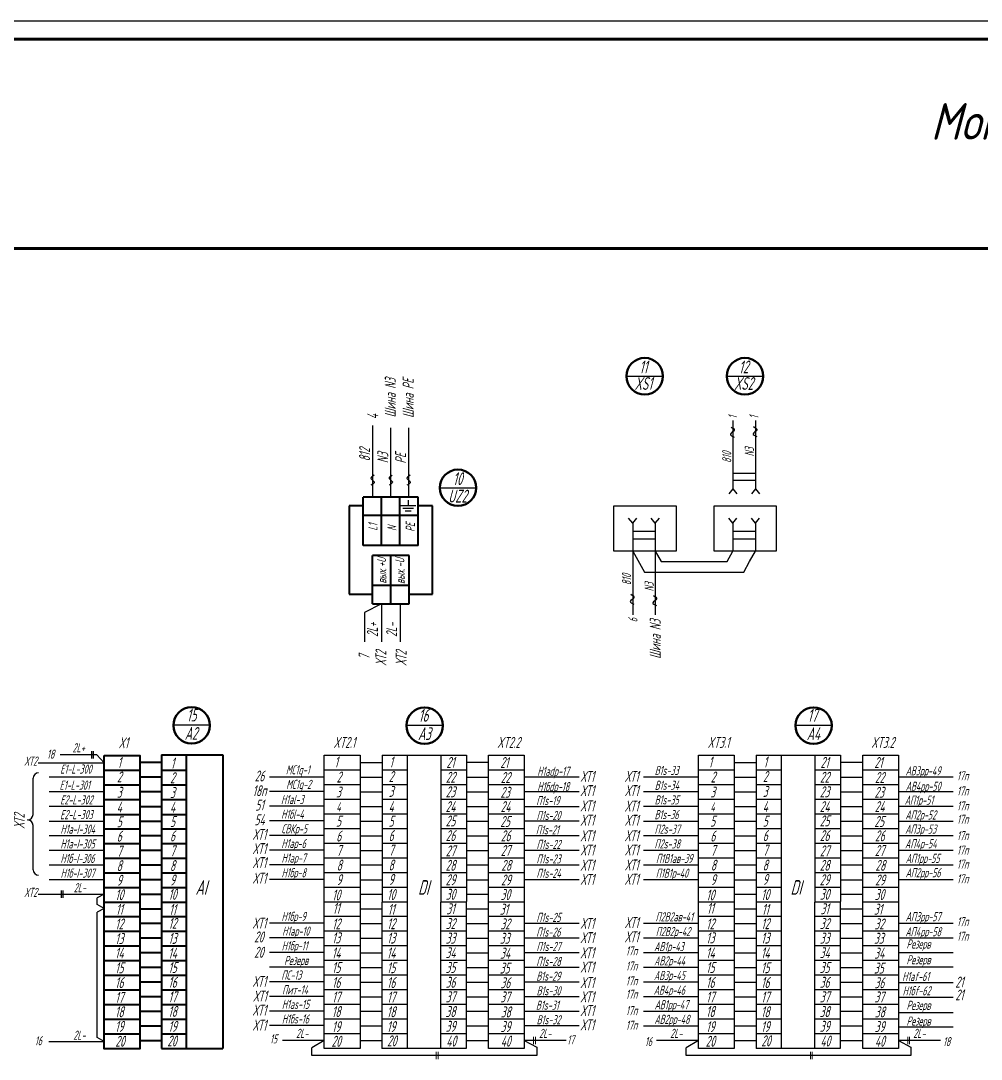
# Model space of a CAD drawing. Header units: millimetres. Extents: x -338 to 6826, y -8218 to 3153.
# Drawn here: x 2449.9 to 2712.6, y -4591.5 to -4307.4 of the extents above; entities that cross this region are included whole.
import ezdxf
from ezdxf.enums import TextEntityAlignment as Align

# ---------------------------------------------------------------- set-up
doc = ezdxf.new("R2010")
doc.units = ezdxf.units.MM
doc.layers.get('Defpoints').update_dxf_attribs({"color": 251})
for name, color, linetype, lineweight in [('RAZMER', 5, 'Continuous', 20), ('Датчики', 31, 'Continuous', 50), ('Обводка', 6, 'Continuous', 25), ('Размерная', 4, 'Continuous', 25), ('Рамка тонкая', 5, 'Continuous', 25), ('Текст_КИП', 2, 'Continuous', 25), ('Толст.рамка', 7, 'Continuous', 60)]:
    doc.layers.add(name, color=color, linetype=linetype, lineweight=lineweight)
doc.layers.add('ТЕКСТ', color=2, linetype='Continuous')
doc.layers.add('Текст.', color=51, linetype='Continuous')
doc.styles.add('Simplex', font='simplex.shx', dxfattribs={"width": 0.7, "oblique": 15})

msp = doc.modelspace()

# ---------------------------------------------------------------- linework, layer by layer
at = {"color": 5, "lineweight": 60}
msp.add_line((2094.16, -4369.7), (3653.19, -4369.7), dxfattribs=at)
for p, q in [((2615.53, -4404.64), (2625.53, -4404.64)), ((2642.95, -4404.64), (2652.95, -4404.64)), ((2644.65, -4416.78), (2644.65, -4435.43)), ((2650.85, -4416.78), (2650.85, -4435.43)), ((2644.65, -4435.43), (2643.53, -4436.85)), ((2644.65, -4435.43), (2645.77, -4436.85)), ((2650.85, -4435.43), (2649.73, -4436.85)), ((2650.85, -4435.43), (2651.97, -4436.85)), ((2617.24, -4444.86), (2616.12, -4443.45)), ((2617.24, -4444.86), (2618.36, -4443.45)), ((2617.24, -4444.86), (2617.24, -4469.94)), ((2623.43, -4444.86), (2622.31, -4443.45)), ((2623.43, -4444.86), (2624.55, -4443.45)), ((2623.43, -4444.86), (2623.43, -4469.94)), ((2644.65, -4444.86), (2643.53, -4443.45)), ((2644.65, -4444.86), (2645.77, -4443.45)), ((2644.65, -4444.86), (2644.65, -4452.47)), ((2650.85, -4444.86), (2649.73, -4443.45)), ((2650.85, -4444.86), (2651.97, -4443.45)), ((2650.85, -4444.86), (2650.85, -4452.47)), ((2454.64, -4510.39), (2472.66, -4510.39)), ((2457.64, -4510.39), (2472.66, -4510.39)), ((2470.73, -4508.25), (2460.68, -4508.25)), ((2470.73, -4508.25), (2472.66, -4510.39)), ((2542.67, -4510.28), (2548.73, -4510.28)), ((2548.73, -4508.33), (2548.66, -4588.52)), ((2548.73, -4508.33), (2571.75, -4508.33)), ((2555.57, -4508.33), (2555.57, -4588.52)), ((2564.75, -4508.33), (2564.68, -4588.52)), ((2571.75, -4508.33), (2571.68, -4588.52)), ((2571.74, -4510.27), (2577.84, -4510.27)), ((2644.99, -4510.28), (2651.05, -4510.28)), ((2651.05, -4508.33), (2650.98, -4588.52)), ((2651.05, -4508.33), (2674.06, -4508.33)), ((2657.89, -4508.33), (2657.89, -4588.52)), ((2667.06, -4508.33), (2667, -4588.52)), ((2674.06, -4508.33), (2674, -4588.52)), ((2674.06, -4510.27), (2680.16, -4510.27)), ((2532.91, -4512.31), (2542.67, -4512.31)), ((2548.73, -4512.31), (2555.57, -4512.31)), ((2564.74, -4512.31), (2571.74, -4512.31)), ((2577.84, -4512.31), (2587.6, -4512.31)), ((2635.23, -4512.31), (2644.99, -4512.31)), ((2651.05, -4512.31), (2657.88, -4512.31)), ((2667.06, -4512.31), (2674.06, -4512.31)), ((2680.16, -4512.31), (2689.92, -4512.31)), ((2457.64, -4514.24), (2472.66, -4514.24)), ((2517.9, -4514.24), (2532.91, -4514.24)), ((2532.91, -4516.33), (2542.67, -4516.33)), ((2542.67, -4514.29), (2548.73, -4514.29)), ((2548.73, -4516.33), (2555.57, -4516.33)), ((2564.74, -4516.33), (2571.74, -4516.33)), ((2571.74, -4514.29), (2577.84, -4514.29)), ((2577.84, -4516.33), (2587.6, -4516.33)), ((2587.6, -4514.24), (2602.61, -4514.24)), ((2620.22, -4514.24), (2635.23, -4514.24)), ((2635.23, -4516.33), (2644.99, -4516.33)), ((2644.99, -4514.29), (2651.04, -4514.29)), ((2651.05, -4516.33), (2657.88, -4516.33)), ((2667.06, -4516.33), (2674.06, -4516.33)), ((2674.06, -4514.29), (2680.16, -4514.29)), ((2680.16, -4516.33), (2689.92, -4516.33)), ((2689.92, -4514.24), (2704.93, -4514.24)), ((2457.64, -4518.25), (2472.66, -4518.25)), ((2517.9, -4518.15), (2532.91, -4518.15)), ((2542.67, -4518.3), (2548.72, -4518.3)), ((2571.74, -4518.3), (2577.84, -4518.3)), ((2587.6, -4518.28), (2602.61, -4518.28)), ((2620.22, -4518.25), (2635.23, -4518.25)), ((2644.99, -4518.3), (2651.04, -4518.3)), ((2674.06, -4518.3), (2680.16, -4518.3)), ((2689.92, -4518.25), (2704.93, -4518.25)), ((2457.64, -4522.3), (2472.66, -4522.3)), ((2517.9, -4522.19), (2532.91, -4522.19)), ((2532.91, -4520.37), (2542.67, -4520.37)), ((2542.67, -4522.35), (2548.72, -4522.35)), ((2548.73, -4520.37), (2555.57, -4520.37)), ((2564.74, -4520.37), (2571.74, -4520.37)), ((2571.73, -4522.34), (2577.84, -4522.34)), ((2577.84, -4520.37), (2587.6, -4520.37)), ((2587.6, -4522.31), (2602.61, -4522.31)), ((2620.22, -4522.3), (2635.23, -4522.3)), ((2635.23, -4520.37), (2644.99, -4520.37)), ((2644.99, -4522.35), (2651.04, -4522.35)), ((2651.05, -4520.37), (2657.88, -4520.37)), ((2667.05, -4520.37), (2674.05, -4520.37)), ((2674.05, -4522.34), (2680.16, -4522.34)), ((2680.16, -4520.37), (2689.92, -4520.37)), ((2689.92, -4522.3), (2704.93, -4522.3)), ((2532.91, -4524.39), (2542.67, -4524.39)), ((2548.73, -4524.39), (2555.57, -4524.39)), ((2564.73, -4524.39), (2571.73, -4524.39)), ((2577.84, -4524.39), (2587.6, -4524.39)), ((2635.23, -4524.39), (2644.99, -4524.39)), ((2651.05, -4524.39), (2657.88, -4524.39)), ((2667.05, -4524.39), (2674.05, -4524.39)), ((2680.16, -4524.39), (2689.92, -4524.39)), ((2457.64, -4526.32), (2472.66, -4526.32)), ((2517.9, -4526.22), (2532.91, -4526.22)), ((2542.67, -4526.37), (2548.72, -4526.37)), ((2571.73, -4526.37), (2577.84, -4526.37)), ((2587.6, -4526.29), (2602.61, -4526.29)), ((2620.22, -4526.32), (2635.23, -4526.32)), ((2644.99, -4526.37), (2651.03, -4526.37)), ((2674.05, -4526.37), (2680.16, -4526.37)), ((2689.92, -4526.32), (2704.93, -4526.32)), ((2457.64, -4530.3), (2472.66, -4530.3)), ((2517.9, -4530.19), (2532.91, -4530.19)), ((2532.91, -4528.37), (2542.67, -4528.37)), ((2542.67, -4530.35), (2548.71, -4530.35)), ((2548.73, -4528.37), (2555.57, -4528.37)), ((2564.73, -4528.37), (2571.73, -4528.37)), ((2571.73, -4530.34), (2577.84, -4530.34)), ((2577.84, -4528.37), (2587.6, -4528.37)), ((2587.6, -4530.31), (2602.61, -4530.31)), ((2620.22, -4530.3), (2635.23, -4530.3)), ((2635.23, -4528.37), (2644.99, -4528.37)), ((2644.99, -4530.35), (2651.03, -4530.35)), ((2651.05, -4528.37), (2657.88, -4528.37)), ((2667.05, -4528.37), (2674.05, -4528.37)), ((2674.05, -4530.34), (2680.16, -4530.34)), ((2680.16, -4528.37), (2689.92, -4528.37)), ((2689.92, -4530.3), (2704.93, -4530.3)), ((2532.91, -4532.4), (2542.67, -4532.4)), ((2548.73, -4532.4), (2555.57, -4532.4)), ((2564.73, -4532.4), (2571.73, -4532.4)), ((2577.84, -4532.4), (2587.6, -4532.4)), ((2635.23, -4532.4), (2644.99, -4532.4)), ((2651.05, -4532.4), (2657.88, -4532.4)), ((2667.05, -4532.4), (2674.05, -4532.4)), ((2680.16, -4532.4), (2689.92, -4532.4)), ((2457.64, -4534.32), (2472.66, -4534.32)), ((2517.9, -4534.22), (2532.91, -4534.22)), ((2532.91, -4536.38), (2542.67, -4536.38)), ((2542.67, -4534.37), (2548.71, -4534.37)), ((2548.73, -4536.38), (2555.57, -4536.38)), ((2564.72, -4536.38), (2571.72, -4536.38)), ((2571.72, -4534.37), (2577.84, -4534.37)), ((2577.84, -4536.38), (2587.6, -4536.38)), ((2587.6, -4534.29), (2602.61, -4534.29)), ((2620.22, -4534.32), (2635.23, -4534.32)), ((2635.23, -4536.38), (2644.99, -4536.38)), ((2644.99, -4534.37), (2651.03, -4534.37)), ((2651.05, -4536.38), (2657.88, -4536.38)), ((2667.04, -4536.38), (2674.04, -4536.38)), ((2674.04, -4534.37), (2680.16, -4534.37)), ((2680.16, -4536.38), (2689.92, -4536.38)), ((2689.92, -4534.33), (2704.93, -4534.33)), ((2457.64, -4538.3), (2472.66, -4538.3)), ((2517.9, -4538.2), (2532.91, -4538.2)), ((2542.67, -4538.35), (2548.71, -4538.35)), ((2571.72, -4538.35), (2577.84, -4538.35)), ((2587.6, -4538.32), (2602.61, -4538.32)), ((2620.22, -4538.3), (2635.23, -4538.3)), ((2644.99, -4538.35), (2651.02, -4538.35)), ((2674.04, -4538.35), (2680.16, -4538.35)), ((2689.92, -4538.3), (2704.93, -4538.3)), ((2517.9, -4542.22), (2532.91, -4542.22)), ((2532.91, -4540.4), (2542.67, -4540.4)), ((2548.73, -4540.4), (2555.57, -4540.4)), ((2564.72, -4540.4), (2571.72, -4540.4)), ((2577.84, -4540.4), (2587.6, -4540.4)), ((2635.23, -4540.4), (2644.99, -4540.4)), ((2651.05, -4540.4), (2657.88, -4540.4)), ((2667.04, -4540.4), (2674.04, -4540.4)), ((2680.16, -4540.4), (2689.92, -4540.4)), ((2457.64, -4542.33), (2472.66, -4542.33)), ((2532.91, -4544.38), (2542.67, -4544.38)), ((2542.67, -4542.38), (2548.7, -4542.38)), ((2548.73, -4544.38), (2555.57, -4544.38)), ((2564.72, -4544.38), (2571.72, -4544.38)), ((2571.72, -4542.37), (2577.84, -4542.38)), ((2577.84, -4544.38), (2587.6, -4544.38)), ((2587.6, -4542.3), (2602.61, -4542.3)), ((2620.22, -4542.33), (2635.23, -4542.33)), ((2635.23, -4544.38), (2644.99, -4544.38)), ((2644.99, -4542.38), (2651.02, -4542.38)), ((2651.05, -4544.38), (2657.88, -4544.38)), ((2667.04, -4544.38), (2674.04, -4544.38)), ((2674.04, -4542.37), (2680.16, -4542.38)), ((2680.16, -4544.38), (2689.92, -4544.38)), ((2689.92, -4542.33), (2704.93, -4542.33)), ((2454.64, -4546.31), (2472.66, -4546.31)), ((2472.66, -4546.31), (2470.75, -4547.34)), ((2470.75, -4549.2), (2470.75, -4547.34)), ((2542.67, -4546.36), (2548.7, -4546.36)), ((2571.71, -4546.35), (2577.84, -4546.35)), ((2644.99, -4546.36), (2651.02, -4546.36)), ((2674.03, -4546.35), (2680.16, -4546.35)), ((2472.66, -4550.23), (2470.75, -4549.2)), ((2472.66, -4550.23), (2470.75, -4551.26)), ((2532.91, -4548.4), (2542.67, -4548.4)), ((2542.67, -4550.38), (2548.7, -4550.38)), ((2548.73, -4548.4), (2555.57, -4548.4)), ((2564.71, -4548.4), (2571.71, -4548.4)), ((2571.71, -4550.38), (2577.84, -4550.38)), ((2577.84, -4548.4), (2587.6, -4548.4)), ((2635.23, -4548.4), (2644.99, -4548.4)), ((2644.99, -4550.38), (2651.01, -4550.38)), ((2651.05, -4548.4), (2657.88, -4548.4)), ((2667.03, -4548.4), (2674.03, -4548.4)), ((2674.03, -4550.38), (2680.16, -4550.38)), ((2680.16, -4548.4), (2689.92, -4548.4)), ((2470.75, -4585.58), (2470.75, -4551.26)), ((2532.91, -4552.35), (2542.67, -4552.35)), ((2548.69, -4552.35), (2555.57, -4552.35)), ((2564.71, -4552.35), (2571.71, -4552.35)), ((2577.84, -4552.35), (2587.6, -4552.35)), ((2635.23, -4552.35), (2644.99, -4552.35)), ((2651.01, -4552.35), (2657.88, -4552.35)), ((2667.03, -4552.35), (2674.03, -4552.35)), ((2680.16, -4552.35), (2689.92, -4552.35)), ((2517.9, -4554.17), (2532.91, -4554.17)), ((2532.91, -4556.38), (2542.67, -4556.38)), ((2542.67, -4554.33), (2548.69, -4554.33)), ((2548.69, -4556.37), (2555.57, -4556.38)), ((2564.71, -4556.38), (2571.71, -4556.38)), ((2571.71, -4554.33), (2577.84, -4554.33)), ((2577.84, -4556.38), (2587.6, -4556.38)), ((2587.6, -4554.29), (2602.61, -4554.29)), ((2620.22, -4554.28), (2635.23, -4554.28)), ((2635.23, -4556.38), (2644.99, -4556.38)), ((2644.99, -4554.33), (2651.01, -4554.33)), ((2651.01, -4556.37), (2657.88, -4556.38)), ((2667.03, -4556.38), (2674.03, -4556.38)), ((2674.03, -4554.33), (2680.16, -4554.33)), ((2680.16, -4556.38), (2689.92, -4556.38)), ((2689.92, -4554.23), (2704.93, -4554.23)), ((2517.9, -4558.2), (2532.91, -4558.2)), ((2542.67, -4558.35), (2548.69, -4558.35)), ((2571.71, -4558.35), (2577.84, -4558.35)), ((2587.6, -4558.28), (2602.61, -4558.28)), ((2620.22, -4558.3), (2635.23, -4558.3)), ((2644.99, -4558.35), (2651.01, -4558.35)), ((2674.02, -4558.35), (2680.16, -4558.35)), ((2689.92, -4558.26), (2704.93, -4558.26)), ((2532.91, -4560.37), (2542.67, -4560.37)), ((2548.69, -4560.36), (2555.57, -4560.37)), ((2564.7, -4560.37), (2571.7, -4560.37)), ((2577.84, -4560.37), (2587.6, -4560.37)), ((2635.23, -4560.37), (2644.99, -4560.37)), ((2651.01, -4560.36), (2657.88, -4560.37)), ((2667.02, -4560.37), (2674.02, -4560.37)), ((2680.16, -4560.37), (2689.92, -4560.37)), ((2517.9, -4562.19), (2532.91, -4562.19)), ((2532.91, -4564.39), (2542.67, -4564.39)), ((2542.67, -4562.34), (2548.69, -4562.34)), ((2548.68, -4564.39), (2555.57, -4564.39)), ((2564.7, -4564.39), (2571.7, -4564.39)), ((2571.7, -4562.34), (2577.84, -4562.34)), ((2577.84, -4564.39), (2587.6, -4564.39)), ((2587.6, -4562.31), (2602.61, -4562.31)), ((2620.22, -4562.29), (2635.23, -4562.29)), ((2635.23, -4564.39), (2644.99, -4564.39)), ((2644.99, -4562.34), (2651, -4562.34)), ((2651, -4564.39), (2657.88, -4564.39)), ((2667.02, -4564.39), (2674.02, -4564.39)), ((2674.02, -4562.34), (2680.16, -4562.34)), ((2680.16, -4564.39), (2689.92, -4564.39)), ((2689.92, -4562.28), (2704.93, -4562.28)), ((2517.9, -4566.21), (2532.91, -4566.21)), ((2542.67, -4566.37), (2548.68, -4566.37)), ((2571.7, -4566.36), (2577.84, -4566.36)), ((2587.6, -4566.31), (2602.61, -4566.31)), ((2620.22, -4566.32), (2635.23, -4566.32)), ((2644.99, -4566.37), (2651, -4566.37)), ((2674.02, -4566.36), (2680.16, -4566.36)), ((2689.92, -4566.23), (2704.93, -4566.23)), ((2517.9, -4570.21), (2532.91, -4570.21)), ((2532.91, -4568.39), (2542.67, -4568.39)), ((2542.67, -4570.37), (2548.68, -4570.37)), ((2548.68, -4568.39), (2555.57, -4568.39)), ((2564.7, -4568.39), (2571.7, -4568.39)), ((2571.7, -4570.36), (2577.84, -4570.36)), ((2577.84, -4568.39), (2587.6, -4568.39)), ((2587.6, -4570.33), (2602.61, -4570.33)), ((2620.22, -4570.32), (2635.23, -4570.32)), ((2635.23, -4568.39), (2644.99, -4568.39)), ((2644.99, -4570.37), (2651, -4570.37)), ((2651, -4568.39), (2657.88, -4568.39)), ((2667.02, -4568.39), (2674.02, -4568.39)), ((2674.01, -4570.36), (2680.16, -4570.36)), ((2680.16, -4568.39), (2689.92, -4568.39)), ((2689.92, -4570.52), (2704.93, -4570.52)), ((2532.91, -4572.42), (2542.67, -4572.42)), ((2548.68, -4572.41), (2555.57, -4572.42)), ((2564.69, -4572.42), (2571.69, -4572.42)), ((2577.84, -4572.42), (2587.6, -4572.42)), ((2635.23, -4572.42), (2644.99, -4572.42)), ((2651, -4572.41), (2657.88, -4572.42)), ((2667.01, -4572.42), (2674.01, -4572.42)), ((2680.16, -4572.42), (2689.92, -4572.42)), ((2517.9, -4574.24), (2532.91, -4574.24)), ((2542.67, -4574.4), (2548.68, -4574.4)), ((2571.69, -4574.39), (2577.84, -4574.39)), ((2587.6, -4574.31), (2602.61, -4574.31)), ((2620.22, -4574.34), (2635.23, -4574.34)), ((2644.99, -4574.4), (2651, -4574.4)), ((2674.01, -4574.39), (2680.16, -4574.39)), ((2689.92, -4574.47), (2704.93, -4574.47)), ((2517.9, -4578.21), (2532.91, -4578.21)), ((2532.91, -4576.39), (2542.67, -4576.39)), ((2542.67, -4578.37), (2548.67, -4578.37)), ((2548.67, -4576.38), (2555.57, -4576.39)), ((2564.69, -4576.39), (2571.69, -4576.39)), ((2571.69, -4578.36), (2577.84, -4578.36)), ((2577.84, -4576.39), (2587.6, -4576.39)), ((2587.6, -4578.31), (2602.61, -4578.31)), ((2620.22, -4578.32), (2635.23, -4578.32)), ((2635.23, -4576.39), (2644.99, -4576.39)), ((2644.99, -4578.37), (2650.99, -4578.37)), ((2650.99, -4576.38), (2657.88, -4576.39)), ((2667.01, -4576.39), (2674.01, -4576.39)), ((2674.01, -4578.36), (2680.16, -4578.36)), ((2680.16, -4576.39), (2689.92, -4576.39)), ((2689.92, -4578.68), (2704.93, -4578.68)), ((2532.91, -4580.39), (2542.67, -4580.39)), ((2548.67, -4580.39), (2555.57, -4580.39)), ((2564.69, -4580.39), (2571.69, -4580.39)), ((2577.84, -4580.39), (2587.6, -4580.39)), ((2635.23, -4580.39), (2644.99, -4580.39)), ((2650.99, -4580.39), (2657.88, -4580.39)), ((2667.01, -4580.39), (2674.01, -4580.39)), ((2680.16, -4580.39), (2689.92, -4580.39)), ((2517.9, -4582.21), (2532.91, -4582.21)), ((2532.91, -4584.42), (2542.67, -4584.42)), ((2542.67, -4582.37), (2548.67, -4582.37)), ((2548.67, -4584.41), (2555.57, -4584.42)), ((2564.68, -4584.42), (2571.68, -4584.42)), ((2571.69, -4582.36), (2577.84, -4582.36)), ((2577.84, -4584.42), (2587.6, -4584.42)), ((2587.6, -4582.29), (2602.61, -4582.29)), ((2620.22, -4582.32), (2635.23, -4582.32)), ((2635.23, -4584.42), (2644.99, -4584.42)), ((2644.99, -4582.37), (2650.99, -4582.37)), ((2650.99, -4584.41), (2657.88, -4584.42)), ((2667, -4584.42), (2674, -4584.42)), ((2674, -4582.36), (2680.16, -4582.36)), ((2680.16, -4584.42), (2689.92, -4584.42)), ((2689.92, -4582.63), (2704.93, -4582.63)), ((2457.52, -4586.61), (2472.66, -4586.61)), ((2472.66, -4586.61), (2470.75, -4585.58)), ((2532.91, -4586.38), (2521.44, -4586.38)), ((2532.91, -4586.38), (2529.53, -4588.35)), ((2542.67, -4586.39), (2548.67, -4586.4)), ((2571.68, -4586.39), (2577.84, -4586.39)), ((2599.07, -4586.38), (2587.6, -4586.38)), ((2587.6, -4586.38), (2590.99, -4588.17)), ((2635.23, -4586.38), (2623.76, -4586.38)), ((2635.23, -4586.38), (2631.85, -4588.35)), ((2644.99, -4586.39), (2650.99, -4586.4)), ((2674, -4586.39), (2680.16, -4586.39)), ((2701.39, -4586.38), (2689.92, -4586.38)), ((2689.92, -4586.38), (2693.31, -4588.17)), ((2529.53, -4590.49), (2529.53, -4588.35)), ((2590.99, -4590.49), (2529.53, -4590.49)), ((2571.68, -4588.52), (2548.66, -4588.52)), ((2590.99, -4588.17), (2590.99, -4590.49)), ((2631.85, -4590.49), (2631.85, -4588.35)), ((2693.31, -4590.49), (2631.85, -4590.49)), ((2674, -4588.52), (2650.98, -4588.52)), ((2693.31, -4588.17), (2693.31, -4590.49))]:
    msp.add_line(p, q)
at = {"color": 7}
for p, q in [((2546.06, -4418.1), (2546.06, -4437.72)), ((2551.04, -4418.75), (2551.04, -4437.72)), ((2555.93, -4418.79), (2555.93, -4437.72)), ((2564.47, -4435.17), (2574.41, -4435.17)), ((2548.53, -4466.88), (2543.87, -4469.24)), ((2548.53, -4466.88), (2548.53, -4477.3)), ((2553.62, -4466.88), (2553.62, -4477.3)), ((2543.87, -4469.24), (2543.87, -4477.27))]:
    msp.add_line(p, q, dxfattribs=at)
at = {"lineweight": 30}
for p, q in [((2644.65, -4431.18), (2650.85, -4431.18)), ((2650.85, -4433.18), (2644.65, -4433.18)), ((2623.43, -4447.11), (2617.24, -4447.11)), ((2650.85, -4447.11), (2644.65, -4447.11)), ((2617.24, -4449.11), (2623.43, -4449.11)), ((2644.65, -4449.11), (2650.85, -4449.11))]:
    msp.add_line(p, q, dxfattribs=at)
at = {"lineweight": 40}
for p, q in [((2543.54, -4450.94), (2543.54, -4437.72)), ((2558.54, -4437.72), (2543.54, -4437.72)), ((2548.54, -4450.94), (2548.54, -4437.72)), ((2553.54, -4450.94), (2553.54, -4437.72)), ((2558.54, -4450.94), (2558.54, -4437.72)), ((2539.67, -4440.15), (2539.67, -4464.23)), ((2543.54, -4440.15), (2539.67, -4440.15)), ((2558.54, -4442.72), (2543.54, -4442.72)), ((2562.5, -4440.15), (2558.54, -4440.15)), ((2562.5, -4464.24), (2562.5, -4440.15)), ((2558.54, -4450.94), (2543.54, -4450.94)), ((2556.09, -4453.66), (2546.08, -4453.66)), ((2546.08, -4466.88), (2546.09, -4453.66)), ((2551.08, -4466.88), (2551.09, -4453.66)), ((2556.08, -4466.88), (2556.09, -4453.66)), ((2556.08, -4461.88), (2546.08, -4461.88)), ((2539.67, -4464.23), (2546.08, -4464.23)), ((2556.08, -4464.24), (2562.5, -4464.24)), ((2546.08, -4466.88), (2556.08, -4466.88)), ((2482.42, -4510.25), (2488.39, -4510.25)), ((2488.39, -4508.26), (2488.39, -4588.52)), ((2488.39, -4508.26), (2505.19, -4508.26)), ((2495.26, -4588.52), (2495.26, -4508.26)), ((2505.19, -4508.26), (2505.19, -4588.52)), ((2472.66, -4512.42), (2482.42, -4512.42)), ((2488.39, -4512.42), (2495.26, -4512.42)), ((2472.66, -4516.43), (2482.42, -4516.43)), ((2482.42, -4514.26), (2488.39, -4514.26)), ((2488.39, -4516.43), (2495.26, -4516.43)), ((2482.42, -4518.27), (2488.39, -4518.27)), ((2472.66, -4520.47), (2482.42, -4520.47)), ((2482.42, -4522.32), (2488.39, -4522.32)), ((2488.39, -4520.47), (2495.26, -4520.47)), ((2472.66, -4524.5), (2482.42, -4524.5)), ((2488.39, -4524.5), (2495.26, -4524.5)), ((2482.42, -4526.34), (2488.39, -4526.34)), ((2472.66, -4528.48), (2482.42, -4528.48)), ((2482.42, -4530.32), (2488.39, -4530.32)), ((2488.39, -4528.48), (2495.26, -4528.48)), ((2472.66, -4532.5), (2482.42, -4532.5)), ((2488.39, -4532.5), (2495.26, -4532.5)), ((2472.66, -4536.48), (2482.42, -4536.48)), ((2482.42, -4534.34), (2488.39, -4534.34)), ((2488.39, -4536.48), (2495.26, -4536.48)), ((2482.42, -4538.32), (2488.39, -4538.32)), ((2472.66, -4540.51), (2482.42, -4540.51)), ((2488.39, -4540.51), (2495.26, -4540.51)), ((2472.66, -4544.48), (2482.42, -4544.48)), ((2482.42, -4542.35), (2488.39, -4542.35)), ((2488.39, -4544.48), (2495.26, -4544.48)), ((2482.42, -4546.33), (2488.39, -4546.33)), ((2472.66, -4548.51), (2482.42, -4548.51)), ((2482.42, -4550.35), (2488.39, -4550.35)), ((2488.39, -4548.51), (2495.26, -4548.51)), ((2472.66, -4552.46), (2482.42, -4552.46)), ((2488.39, -4552.46), (2495.26, -4552.46)), ((2482.42, -4554.3), (2488.39, -4554.3)), ((2472.66, -4556.48), (2482.42, -4556.48)), ((2482.42, -4558.32), (2488.39, -4558.32)), ((2488.39, -4556.48), (2495.26, -4556.48)), ((2472.66, -4560.47), (2482.41, -4560.47)), ((2488.39, -4560.47), (2495.26, -4560.47)), ((2472.66, -4564.5), (2482.41, -4564.5)), ((2482.41, -4562.31), (2488.39, -4562.31)), ((2488.39, -4564.5), (2495.26, -4564.5)), ((2482.41, -4566.34), (2488.39, -4566.34)), ((2472.66, -4568.5), (2482.41, -4568.5)), ((2482.41, -4570.34), (2488.39, -4570.34)), ((2488.39, -4568.5), (2495.26, -4568.5)), ((2472.66, -4572.52), (2482.41, -4572.52)), ((2488.39, -4572.52), (2495.26, -4572.52)), ((2482.41, -4574.36), (2488.39, -4574.36)), ((2472.66, -4576.49), (2482.41, -4576.49)), ((2482.41, -4578.34), (2488.39, -4578.34)), ((2488.39, -4576.49), (2495.26, -4576.49)), ((2472.66, -4580.5), (2482.41, -4580.5)), ((2488.39, -4580.5), (2495.26, -4580.5)), ((2472.66, -4584.52), (2482.41, -4584.52)), ((2482.41, -4582.34), (2488.39, -4582.34)), ((2488.39, -4584.52), (2495.26, -4584.52)), ((2482.41, -4586.36), (2488.39, -4586.36)), ((2488.39, -4588.52), (2505.19, -4588.52))]:
    msp.add_line(p, q, dxfattribs=at)
at = {"linetype": 'ByBlock'}
for p, q in [((2555.82, -4438.53), (2555.82, -4440)), ((2553.74, -4440.05), (2557.95, -4440.05)), ((2554.37, -4440.75), (2557.34, -4440.75)), ((2555.06, -4441.51), (2556.69, -4441.51))]:
    msp.add_line(p, q, dxfattribs=at)
at = {"lineweight": 30, "ltscale": 0.5}
for p, q in [((2612.12, -4452.47), (2612.12, -4440.15)), ((2612.12, -4440.15), (2629.1, -4440.15)), ((2629.1, -4440.15), (2629.1, -4452.47)), ((2639.54, -4452.47), (2639.54, -4440.15)), ((2639.54, -4440.15), (2656.51, -4440.15)), ((2656.51, -4440.15), (2656.51, -4452.47)), ((2629.1, -4452.47), (2612.12, -4452.47)), ((2656.51, -4452.47), (2639.54, -4452.47))]:
    msp.add_line(p, q, dxfattribs=at)
at = {"color": 107}
for p, q in [((2617.24, -4452.47), (2620.48, -4458.23)), ((2623.43, -4452.47), (2625.05, -4455.35)), ((2643.04, -4455.35), (2644.65, -4452.47)), ((2649.23, -4455.35), (2650.85, -4452.47)), ((2625.05, -4455.35), (2643.04, -4455.35)), ((2647.61, -4458.23), (2649.23, -4455.35)), ((2620.48, -4458.23), (2647.61, -4458.23))]:
    msp.add_line(p, q, dxfattribs=at)
at = {"color": 7, "linetype": 'ByBlock'}
for p, q in [((2491.64, -4500.03), (2501.53, -4500.03)), ((2555.35, -4500.1), (2565.25, -4500.1)), ((2661.74, -4500.1), (2671.63, -4500.1))]:
    msp.add_line(p, q, dxfattribs=at)
at = {"lineweight": 40}
msp.add_lwpolyline([(2472.66, -4508.44), (2482.42, -4508.44), (2482.41, -4588.62), (2472.66, -4588.62)], close=True, dxfattribs=at)
for points in [[(2532.91, -4508.33), (2542.67, -4508.33), (2542.67, -4588.52), (2532.91, -4588.52)], [(2577.84, -4508.33), (2587.6, -4508.33), (2587.6, -4588.52), (2577.84, -4588.52)], [(2635.23, -4508.33), (2644.99, -4508.33), (2644.99, -4588.52), (2635.23, -4588.52)], [(2680.16, -4508.33), (2689.92, -4508.33), (2689.92, -4588.52), (2680.16, -4588.52)]]:
    msp.add_lwpolyline(points, close=True)
at = {"color": 30, "linetype": 'ByBlock', "lineweight": 30, "end_tangent": (0, -1)}
for points in [[(2644.14, -4418.56), (2645.01, -4419.43), (2643.96, -4420.51), (2645.01, -4421.3)], [(2650.33, -4418.45), (2651.2, -4419.32), (2650.16, -4420.4), (2651.2, -4421.18)], [(2546.52, -4431.74), (2545.65, -4432.61), (2546.56, -4433.55), (2545.65, -4434.48)], [(2551.5, -4431.74), (2550.63, -4432.61), (2551.53, -4433.55), (2550.63, -4434.48)], [(2556.39, -4431.74), (2555.52, -4432.61), (2556.43, -4433.55), (2555.52, -4434.48)], [(2616.72, -4464.31), (2617.59, -4465.18), (2616.55, -4466.26), (2617.59, -4467.05)], [(2622.92, -4464.67), (2623.79, -4465.54), (2622.74, -4466.62), (2623.79, -4467.41)]]:
    msp.add_spline(points, degree=3, dxfattribs=at)
at = {"layer": 'RAZMER', "ltscale": 0.9}
for p, q in [((2590.16, -4585.38), (2590.16, -4587.38)), ((2590.66, -4585.38), (2590.66, -4587.38)), ((2692.48, -4585.38), (2692.48, -4587.38)), ((2692.98, -4585.38), (2692.98, -4587.38)), ((2563.54, -4589.49), (2563.54, -4591.49)), ((2564.04, -4589.49), (2564.04, -4591.49)), ((2665.86, -4589.49), (2665.86, -4591.49)), ((2666.36, -4589.49), (2666.36, -4591.49))]:
    msp.add_line(p, q, dxfattribs=at)
at = {"layer": 'Датчики'}
for centre, radius in [((2620.53, -4404.64), 5), ((2647.95, -4404.64), 5), ((2569.45, -4435.17), 4.98), ((2496.61, -4500.17), 4.98), ((2560.33, -4500.24), 4.98), ((2666.71, -4500.24), 4.98)]:
    msp.add_circle(centre, radius, dxfattribs=at)
at = {"layer": 'Обводка', "color": 3}
for p, q in [((2453.26, -4524.52), (2453.26, -4514.62)), ((2453.26, -4539.65), (2453.26, -4527.45))]:
    msp.add_line(p, q, dxfattribs=at)
for centre, start, end in [((2454.76, -4514.62), 90, 180), ((2451.76, -4524.52), 270, 0), ((2451.76, -4527.52), 0, 90), ((2454.76, -4539.65), 180, 270)]:
    msp.add_arc(centre, 1.5, start, end, dxfattribs=at)
at = {"layer": 'Размерная', "ltscale": 0.9}
for p, q in [((2469.23, -4507.25), (2469.23, -4509.25)), ((2469.73, -4507.25), (2469.73, -4509.25)), ((2460.93, -4545.31), (2460.93, -4547.31)), ((2461.43, -4545.31), (2461.43, -4547.31))]:
    msp.add_line(p, q, dxfattribs=at)
at = {"layer": 'Рамка тонкая'}
msp.add_line((2036.94, -4307.42), (3718.94, -4307.42), dxfattribs=at)
at = {"layer": 'Толст.рамка'}
msp.add_line((2056.94, -4312.42), (3713.94, -4312.42), dxfattribs=at)

# ---------------------------------------------------------------- texts
at = {"layer": 'Defpoints', "style": 'Simplex', "oblique": 15, "width": 0.6}
for s, p in [('AI', (2499.22, -4544.5)), ('DI', (2560.02, -4544.5)), ('DI', (2661.89, -4544.5))]:
    msp.add_text(s, height=4, dxfattribs=at).set_placement(p, align=Align.MIDDLE)
at = {"layer": 'ТЕКСТ', "style": 'Simplex', "oblique": 15, "width": 0.6}
for s, height, p in [('11', 3.5, (2620.16, -4403.86)), ('12', 3.5, (2647.58, -4403.86)), ('XS1', 3.5, (2620.16, -4408.39)), ('XS2', 3.5, (2647.58, -4408.39)), ('10', 3.5, (2569.37, -4434.44)), ('UZ2', 3.5, (2569.35, -4439.2)), ('15', 3.5, (2496.62, -4499.08)), ('16', 3.5, (2560.02, -4499.15)), ('17', 3.5, (2666.4, -4499.15)), ('2L+', 2.5, (2465.71, -4507.54)), ('Е1-L-300', 2.5, (2464.96, -4513.37)), ('Н1аdp-17', 2.5, (2595.5, -4513.96)), ('В1s-33', 2.5, (2626.54, -4513.74)), ('АВ3рр-49', 2.5, (2696.65, -4513.84)), ('Е1-L-301', 2.5, (2464.64, -4517.76)), ('Н1бdp-18', 2.5, (2595.5, -4518.16)), ('В1s-34', 2.5, (2626.58, -4517.8)), ('АВ4рр-50', 2.5, (2696.68, -4518.06)), ('Е2-L-302', 2.5, (2465.1, -4521.8)), ('Н1аl-3', 2.5, (2524.14, -4521.69)), ('П1s-19', 2.5, (2594.04, -4521.98)), ('В1s-35', 2.5, (2626.54, -4521.8)), ('АП1р-51', 2.5, (2695.54, -4521.86)), ('Е2-L-303', 2.5, (2465.1, -4525.82)), ('Н1бl-4', 2.5, (2524.18, -4525.72)), ('П1s-20', 2.5, (2594.22, -4526.06)), ('В1s-36', 2.5, (2626.51, -4525.82)), ('АП2р-52', 2.5, (2696.01, -4525.91)), ('Н1а-I-304', 2.5, (2465.46, -4529.8)), ('СВКр-5', 2.5, (2524.68, -4529.7)), ('П1s-21', 2.5, (2593.9, -4529.99)), ('П2s-37', 2.5, (2626.69, -4529.8)), ('АП3р-53', 2.5, (2696.01, -4529.79)), ('Н1а-I-305', 2.5, (2465.42, -4533.83)), ('Н1ар-6', 2.5, (2524.5, -4533.72)), ('П1s-22', 2.5, (2594.22, -4533.97)), ('П2s-38', 2.5, (2626.69, -4533.83)), ('АП4р-54', 2.5, (2696.04, -4533.78)), ('Н1б-I-306', 2.5, (2465.39, -4537.81)), ('Н1ар-7', 2.5, (2524.53, -4537.7)), ('П1s-23', 2.5, (2594.22, -4537.94)), ('П1В1ав-39', 2.5, (2628.61, -4537.81)), ('АП1рр-55', 2.5, (2696.54, -4537.8)), ('Н1б-I-307', 2.5, (2465.42, -4541.83)), ('Н1бр-8', 2.5, (2524.53, -4541.73)), ('П1s-24', 2.5, (2594.25, -4541.88)), ('П1В1р-40', 2.5, (2627.97, -4541.85)), ('АП2рр-56', 2.5, (2696.65, -4541.72)), ('2L-', 2.5, (2466.04, -4545.81)), ('Н1бр-9', 2.5, (2524.5, -4553.67)), ('П1s-25', 2.5, (2594.22, -4553.93)), ('П2В2ав-41', 2.5, (2628.61, -4553.78)), ('АП3рр-57', 2.5, (2696.68, -4553.74)), ('Н1ар-10', 2.5, (2525.1, -4557.7)), ('П1s-26', 2.5, (2594.18, -4557.96)), ('П2В2р-42', 2.5, (2628.26, -4557.8)), ('АП4рр-58', 2.5, (2696.68, -4557.86)), ('20', 3, (2515, -4559.53)), ('Н1бр-11', 2.5, (2524.78, -4561.69)), ('20', 3, (2515, -4563.72)), ('П1s-27', 2.5, (2594.22, -4561.9)), ('АВ1р-43', 2.5, (2627.15, -4561.92)), ('П1s-28', 2.5, (2594.22, -4565.99)), ('АВ2р-44', 2.5, (2627.33, -4565.82)), ('ПС-13', 2.5, (2523.89, -4569.72)), ('В1s-29', 2.5, (2594.18, -4570.01)), ('АВ3р-45', 2.5, (2627.29, -4569.82)), ('21', 3, (2706.59, -4571.88)), ('ХТ1', 3, (2515.33, -4575.71)), ('Пит-14', 2.5, (2524.89, -4573.74)), ('В1s-30', 2.5, (2594.22, -4574.01)), ('АВ4р-46', 2.5, (2627.26, -4573.85)), ('21', 3, (2706.59, -4575.39)), ('Н1аs-15', 2.5, (2525.03, -4577.71)), ('В1s-31', 2.5, (2593.9, -4577.95)), ('АВ1рр-47', 2.5, (2627.83, -4577.82)), ('Н1бs-16', 2.5, (2525, -4581.72)), ('В1s-32', 2.5, (2594.22, -4581.94)), ('АВ2рр-48', 2.5, (2627.97, -4581.82)), ('2L-', 2.5, (2465.91, -4586.16))]:
    msp.add_text(s, height=height, dxfattribs=at).set_placement(p, align=Align.CENTER)
at = {"layer": 'ТЕКСТ', "color": 241, "style": 'Simplex', "oblique": 15, "width": 0.6}
for s, p in [('Шина N3', (2552.46, -4405.18)), ('Шина PE', (2557.36, -4405.35)), ('4', (2547.68, -4415.03)), ('Шина N3', (2624.92, -4471.22))]:
    msp.add_text(s, height=3, rotation=90, dxfattribs=at).set_placement(p, align=Align.RIGHT)
for s, height, p in [('1', 2.5, (2645.85, -4416.3)), ('1', 2.5, (2651.63, -4416.3)), ('6', 2.5, (2618.55, -4471.96)), ('ХТ2', 3, (2549.9, -4483.8)), ('ХТ2', 3, (2555.42, -4483.8)), ('7', 3, (2545.32, -4482.15))]:
    msp.add_text(s, height=height, rotation=90, dxfattribs=at).set_placement(p)
at = {"layer": 'ТЕКСТ', "style": 'Simplex', "oblique": 15, "width": 0.6}
for s, p in [('812', (2545.42, -4424.31)), ('N3', (2550.39, -4425.51)), ('PE', (2555.29, -4425.68))]:
    msp.add_text(s, height=3, rotation=90, dxfattribs=at).set_placement(p, align=Align.RIGHT)
at = {"layer": 'ТЕКСТ', "style": 'Simplex', "oblique": 15}
for s, height, width, p in [('810', 2.5, 0.6, (2644.21, -4428.37)), ('N3', 2.5, 0.6, (2650.4, -4426.59)), ('L1', 2.5, 0.6, (2547.43, -4446.91)), ('N', 2.5, 0.6, (2552.62, -4446.97)), ('РЕ', 2.5, 0.6, (2557.67, -4447.22)), ('+U', 2.5, 0.55, (2549.82, -4456.84)), ('-U', 2.5, 0.55, (2554.82, -4456.95)), ('вых.', 2.5, 0.55, (2549.89, -4461.38)), ('вых.', 2.5, 0.55, (2554.89, -4461.49)), ('810', 2.5, 0.6, (2616.79, -4461.84)), ('N3', 2.5, 0.6, (2622.99, -4463.52)), ('2L+', 3, 0.6, (2547.55, -4475.98)), ('2L-', 3, 0.6, (2552.81, -4475.98))]:
    msp.add_text(s, height=height, rotation=90, dxfattribs=dict(at, width=width)).set_placement(p)
at = {"layer": 'ТЕКСТ', "style": 'Simplex', "oblique": 15, "width": 0.6}
for s, p in [('А2', (2496.44, -4502.36)), ('А3', (2560.27, -4502.42)), ('А4', (2666.65, -4502.42))]:
    msp.add_text(s, height=3.5, dxfattribs=at).set_placement(p, align=Align.MIDDLE)
at = {"layer": 'ТЕКСТ', "color": 4, "style": 'Simplex', "oblique": 15, "width": 0.6}
for s, p in [('X1', (2477.95, -4504.92)), ('XT2.1', (2538.4, -4504.82)), ('XT2.2', (2583.33, -4504.82)), ('XT3.1', (2640.72, -4504.82)), ('XT3.2', (2685.64, -4504.82))]:
    msp.add_text(s, height=3, dxfattribs=at).set_placement(p, align=Align.MIDDLE)
at = {"layer": 'ТЕКСТ', "color": 6, "style": 'Simplex', "oblique": 15, "width": 0.6}
for s, p in [('18', (2458.05, -4509.28)), ('ХТ2', (2452.62, -4511.19)), ('ХТ2', (2452.62, -4547.1))]:
    msp.add_text(s, height=2.5, dxfattribs=at).set_placement(p, align=Align.CENTER)
at = {"layer": 'ТЕКСТ', "color": 2, "style": 'Simplex', "oblique": 15, "width": 0.6}
for s, height, p in [('1', 3, (2476.83, -4511.78)), ('1', 3, (2491.39, -4511.99)), ('1', 3, (2536.15, -4511.67)), ('1', 3, (2551.18, -4511.67)), ('21', 3, (2567.41, -4511.78)), ('21', 3, (2582.13, -4511.82)), ('1', 3, (2638.47, -4511.67)), ('1', 3, (2653.5, -4511.67)), ('21', 3, (2669.73, -4511.78)), ('21', 3, (2684.44, -4511.82)), ('2', 3, (2476.83, -4515.76)), ('2', 3, (2491.39, -4515.98)), ('2', 3, (2536.9, -4515.79)), ('2', 3, (2551.18, -4515.65)), ('22', 3, (2567.41, -4515.86)), ('22', 3, (2582.45, -4515.92)), ('2', 3, (2639.22, -4515.79)), ('2', 3, (2653.5, -4515.65)), ('22', 3, (2669.73, -4515.86)), ('22', 3, (2684.77, -4515.92)), ('3', 3, (2476.83, -4519.97)), ('3', 3, (2491.39, -4520.04)), ('3', 3, (2536.79, -4519.9)), ('3', 3, (2551.18, -4519.72)), ('23', 3, (2567.41, -4519.83)), ('23', 3, (2582.34, -4519.98)), ('3', 3, (2639.11, -4519.9)), ('3', 3, (2653.5, -4519.72)), ('23', 3, (2669.73, -4519.83)), ('23', 3, (2684.66, -4519.98)), ('4', 3, (2476.83, -4523.99)), ('4', 3, (2491.39, -4524.04)), ('4', 2.5, (2536.77, -4523.72)), ('4', 3, (2551.18, -4523.88)), ('24', 3, (2567.41, -4523.89)), ('24', 3, (2582.45, -4523.88)), ('4', 2.5, (2639.09, -4523.72)), ('4', 3, (2653.5, -4523.88)), ('24', 3, (2669.73, -4523.89)), ('24', 3, (2684.77, -4523.88)), ('5', 3, (2476.83, -4528.02)), ('5', 3, (2491.39, -4527.98)), ('5', 3, (2536.79, -4527.86)), ('5', 3, (2551.18, -4527.86)), ('25', 3, (2567.41, -4527.8)), ('25', 3, (2582.34, -4527.94)), ('5', 3, (2639.11, -4527.86)), ('5', 3, (2653.5, -4527.86)), ('25', 3, (2669.73, -4527.8)), ('25', 3, (2684.66, -4527.94)), ('6', 3, (2476.83, -4531.97)), ('6', 3, (2491.39, -4531.91)), ('6', 3, (2536.85, -4531.94)), ('6', 3, (2551.18, -4531.81)), ('26', 3, (2567.41, -4531.82)), ('26', 3, (2582.51, -4531.87)), ('6', 3, (2639.17, -4531.94)), ('6', 3, (2653.5, -4531.81)), ('26', 3, (2669.73, -4531.82)), ('26', 3, (2684.83, -4531.87)), ('7', 3, (2476.83, -4536.07)), ('7', 3, (2491.39, -4535.95)), ('7', 3, (2536.9, -4535.87)), ('7', 3, (2551.18, -4535.81)), ('27', 3, (2567.41, -4536)), ('27', 3, (2582.45, -4535.91)), ('7', 3, (2639.22, -4535.87)), ('7', 3, (2653.5, -4535.81)), ('27', 3, (2669.73, -4536)), ('27', 3, (2684.77, -4535.91)), ('8', 3, (2476.83, -4540.03)), ('8', 3, (2491.39, -4540.02)), ('8', 3, (2537, -4539.89)), ('8', 3, (2551.18, -4539.86)), ('28', 3, (2567.41, -4539.94)), ('28', 3, (2582.63, -4539.95)), ('8', 3, (2639.32, -4539.89)), ('8', 3, (2653.5, -4539.86)), ('28', 3, (2669.73, -4539.94)), ('28', 3, (2684.95, -4539.95)), ('9', 3, (2476.83, -4544.02)), ('9', 3, (2491.39, -4543.94)), ('9', 3, (2536.94, -4543.87)), ('9', 3, (2551.18, -4543.8)), ('29', 3, (2567.41, -4543.89)), ('29', 3, (2582.56, -4543.96)), ('9', 3, (2639.26, -4543.87)), ('9', 3, (2653.5, -4543.8)), ('29', 3, (2669.73, -4543.89)), ('29', 3, (2684.88, -4543.96)), ('10', 3, (2476.83, -4547.99)), ('10', 3, (2491.39, -4547.87)), ('10', 3, (2536.15, -4548.06)), ('10', 3, (2551.18, -4547.93)), ('30', 3, (2567.41, -4547.87)), ('30', 3, (2582.41, -4547.93)), ('10', 3, (2638.47, -4548.06)), ('10', 3, (2653.5, -4547.93)), ('30', 3, (2669.73, -4547.87)), ('30', 3, (2684.72, -4547.93)), ('11', 3, (2476.83, -4552.01)), ('11', 3, (2491.39, -4552.02)), ('11', 3, (2536.15, -4551.7)), ('11', 3, (2551.18, -4551.99)), ('31', 3, (2567.41, -4551.83)), ('31', 3, (2582.02, -4551.96)), ('11', 3, (2638.47, -4551.7)), ('11', 3, (2653.5, -4551.99)), ('31', 3, (2669.73, -4551.83)), ('31', 3, (2684.34, -4551.96)), ('12', 3, (2476.83, -4555.97)), ('12', 3, (2491.39, -4555.81)), ('12', 3, (2536.15, -4555.96)), ('12', 3, (2551.18, -4555.91)), ('32', 3, (2567.41, -4555.89)), ('32', 3, (2582.34, -4555.98)), ('12', 3, (2638.47, -4555.96)), ('12', 3, (2653.5, -4555.91)), ('32', 3, (2669.73, -4555.89)), ('32', 3, (2684.66, -4555.98)), ('13', 3, (2476.83, -4559.99)), ('13', 3, (2491.39, -4559.93)), ('13', 3, (2536.15, -4559.79)), ('13', 3, (2551.18, -4559.84)), ('33', 3, (2567.41, -4559.86)), ('33', 3, (2582.23, -4559.91)), ('13', 3, (2638.47, -4559.79)), ('13', 3, (2653.5, -4559.84)), ('33', 3, (2669.73, -4559.86)), ('33', 3, (2684.55, -4559.91)), ('14', 3, (2476.83, -4563.93)), ('14', 3, (2491.39, -4563.97)), ('14', 3, (2536.15, -4563.91)), ('14', 3, (2551.18, -4563.91)), ('34', 3, (2567.41, -4563.85)), ('34', 3, (2582.34, -4563.99)), ('14', 3, (2638.47, -4563.91)), ('14', 3, (2653.5, -4563.91)), ('34', 3, (2669.73, -4563.85)), ('34', 3, (2684.66, -4563.99)), ('15', 3, (2491.39, -4567.91)), ('15', 3, (2536.15, -4567.9)), ('15', 3, (2551.18, -4567.95)), ('35', 3, (2567.41, -4567.88)), ('15', 3, (2638.47, -4567.9)), ('15', 3, (2653.5, -4567.95)), ('35', 3, (2669.73, -4567.88)), ('15', 3, (2476.83, -4567.99)), ('35', 3, (2582.23, -4568.05)), ('35', 3, (2684.55, -4568.05)), ('16', 3, (2476.83, -4572.02)), ('16', 3, (2491.39, -4571.91)), ('16', 3, (2536.15, -4571.98)), ('16', 3, (2551.18, -4572)), ('36', 3, (2567.41, -4571.95)), ('36', 3, (2582.41, -4572.07)), ('16', 3, (2638.47, -4571.98)), ('16', 3, (2653.5, -4572)), ('36', 3, (2669.73, -4571.95)), ('36', 3, (2684.72, -4572.07)), ('17', 3, (2476.83, -4576.07)), ('17', 3, (2491.39, -4575.91)), ('17', 3, (2536.15, -4575.96)), ('17', 3, (2551.18, -4575.99)), ('37', 3, (2567.41, -4575.93)), ('37', 3, (2582.34, -4575.96)), ('17', 3, (2638.47, -4575.96)), ('17', 3, (2653.5, -4575.99)), ('37', 3, (2669.73, -4575.93)), ('37', 3, (2684.66, -4575.96)), ('18', 3, (2476.83, -4580.02)), ('18', 3, (2491.39, -4579.91)), ('18', 3, (2536.15, -4579.94)), ('18', 3, (2551.18, -4580.01)), ('38', 3, (2567.41, -4579.95)), ('38', 3, (2582.52, -4580.05)), ('18', 3, (2638.47, -4579.94)), ('18', 3, (2653.5, -4580.01)), ('38', 3, (2669.73, -4579.95)), ('38', 3, (2684.84, -4580.05)), ('19', 3, (2476.83, -4584.01)), ('19', 3, (2491.39, -4584.01)), ('19', 3, (2536.15, -4584.08)), ('19', 3, (2551.18, -4584.06)), ('39', 3, (2567.41, -4583.99)), ('39', 3, (2582.45, -4584.06)), ('19', 3, (2638.47, -4584.08)), ('19', 3, (2653.5, -4584.06)), ('39', 3, (2669.73, -4583.99)), ('39', 3, (2684.77, -4584.06)), ('20', 3, (2477.02, -4588.07)), ('20', 3, (2491.23, -4587.99)), ('20', 3, (2536.15, -4588.07)), ('20', 3, (2551.37, -4587.96)), ('40', 3, (2567.6, -4588.02)), ('40', 3, (2582.51, -4588.05)), ('20', 3, (2638.47, -4588.07)), ('20', 3, (2653.69, -4587.96)), ('40', 3, (2669.92, -4588.02)), ('40', 3, (2684.83, -4588.05))]:
    msp.add_text(s, height=height, dxfattribs=at).set_placement(p, align=Align.CENTER)
at = {"layer": 'ТЕКСТ', "style": 'Simplex', "oblique": 15, "width": 0.6}
for s, p in [('МС1q-1', (2528.89, -4513.56)), ('МС1q-2', (2529.28, -4517.55))]:
    msp.add_text(s, height=2.5, dxfattribs=at).set_placement(p, align=Align.RIGHT)
at = {"layer": 'ТЕКСТ', "color": 3, "style": 'Simplex', "oblique": 15, "width": 0.6}
for p in [(2707.5, -4515.21), (2707.5, -4519.36), (2707.5, -4523.43), (2707.5, -4527.09), (2707.5, -4531.57), (2707.5, -4535.55), (2707.5, -4539.38), (2707.5, -4543.37), (2707.5, -4555.1), (2707.5, -4559.09), (2616.94, -4563.09), (2616.94, -4567.24), (2616.94, -4571.31), (2616.94, -4574.96), (2616.94, -4579.45), (2616.94, -4583.43)]:
    msp.add_text('17п', height=2.5, dxfattribs=at).set_placement(p, align=Align.CENTER)
msp.add_text('ХТ2', height=3, rotation=90, dxfattribs=at).set_placement((2450.96, -4526.34), align=Align.CENTER)
at = {"layer": 'ТЕКСТ', "color": 5, "style": 'Simplex', "oblique": 15, "width": 0.6}
for p in [(2695.41, -4561.22), (2525.21, -4565.72), (2695.41, -4565.53), (2695.41, -4577.99), (2695.41, -4582.3)]:
    msp.add_text('Резерв', height=2.5, dxfattribs=at).set_placement(p, align=Align.CENTER)
at = {"layer": 'ТЕКСТ', "color": 241, "style": 'Simplex', "oblique": 15, "width": 0.6}
for s, p in [('15', (2519.01, -4587.17)), ('16', (2454.7, -4587.67)), ('17', (2600.27, -4587.41))]:
    msp.add_text(s, height=2.5, dxfattribs=at).set_placement(p, align=Align.CENTER)
at = {"layer": 'ТЕКСТ', "color": 4, "style": 'Simplex', "oblique": 15, "width": 0.6}
for p in [(2525.18, -4585.65), (2591.65, -4585.65), (2627.5, -4585.65), (2693.97, -4585.65)]:
    msp.add_text('2L-', height=2.5, dxfattribs=at).set_placement(p)
at = {"layer": 'ТЕКСТ', "color": 241, "style": 'Simplex', "oblique": 15, "width": 0.6}
for s, p in [('16', (2620.57, -4587.9)), ('18', (2702.1, -4587.9))]:
    msp.add_text(s, height=2.5, dxfattribs=at).set_placement(p)
at = {"layer": 'Текст.', "lineweight": 40, "style": 'Simplex', "oblique": 15, "width": 0.8}
msp.add_text('Монтажная схема щита контроллера ЩК', height=10, dxfattribs=at).set_placement((2698.73, -4339.94))
at = {"layer": 'Текст.', "color": 3, "style": 'Simplex', "oblique": 15, "width": 0.6}
for s, p in [('26', (2515.18, -4515.51)), ('ХТ1', (2604.85, -4515.62)), ('ХТ1', (2616.99, -4515.62)), ('18п', (2515.18, -4519.53)), ('ХТ1', (2604.85, -4519.52)), ('ХТ1', (2616.99, -4519.52)), ('51', (2515.18, -4523.47)), ('ХТ1', (2604.85, -4523.7)), ('ХТ1', (2616.99, -4523.74)), ('54', (2515.18, -4527.48)), ('ХТ1', (2604.85, -4527.6)), ('ХТ1', (2616.99, -4527.63)), ('ХТ1', (2515.18, -4531.48)), ('ХТ1', (2604.85, -4531.88)), ('ХТ1', (2616.99, -4531.86)), ('ХТ1', (2515.18, -4535.38)), ('ХТ1', (2604.85, -4535.77)), ('ХТ1', (2616.99, -4535.76)), ('ХТ1', (2515.18, -4539.21)), ('ХТ1', (2604.85, -4539.91)), ('ХТ1', (2616.99, -4539.86)), ('ХТ1', (2515.18, -4543.47)), ('ХТ1', (2604.85, -4543.8)), ('ХТ1', (2616.99, -4543.75)), ('ХТ1', (2515.18, -4555.75)), ('ХТ1', (2604.85, -4555.83)), ('ХТ1', (2616.99, -4555.6)), ('ХТ1', (2604.85, -4559.73)), ('ХТ1', (2616.99, -4559.5)), ('ХТ1', (2604.85, -4563.88)), ('ХТ1', (2604.85, -4567.78)), ('ХТ1', (2515.18, -4571.69)), ('ХТ1', (2604.85, -4572.03)), ('ХТ1', (2604.85, -4575.93)), ('ХТ1', (2515.18, -4579.56)), ('ХТ1', (2604.85, -4579.69)), ('ХТ1', (2515.18, -4583.67)), ('ХТ1', (2604.85, -4583.59))]:
    msp.add_text(s, height=3, dxfattribs=at).set_placement(p, align=Align.CENTER)
at = {"layer": 'Текст_КИП', "style": 'Simplex', "oblique": 15, "width": 0.6}
for s, p in [('Н1аf-61', (2690.93, -4570.1)), ('Н1бf-62', (2691.07, -4574.01))]:
    msp.add_text(s, height=2.5, dxfattribs=at).set_placement(p)

doc.saveas('drawing.dxf')
